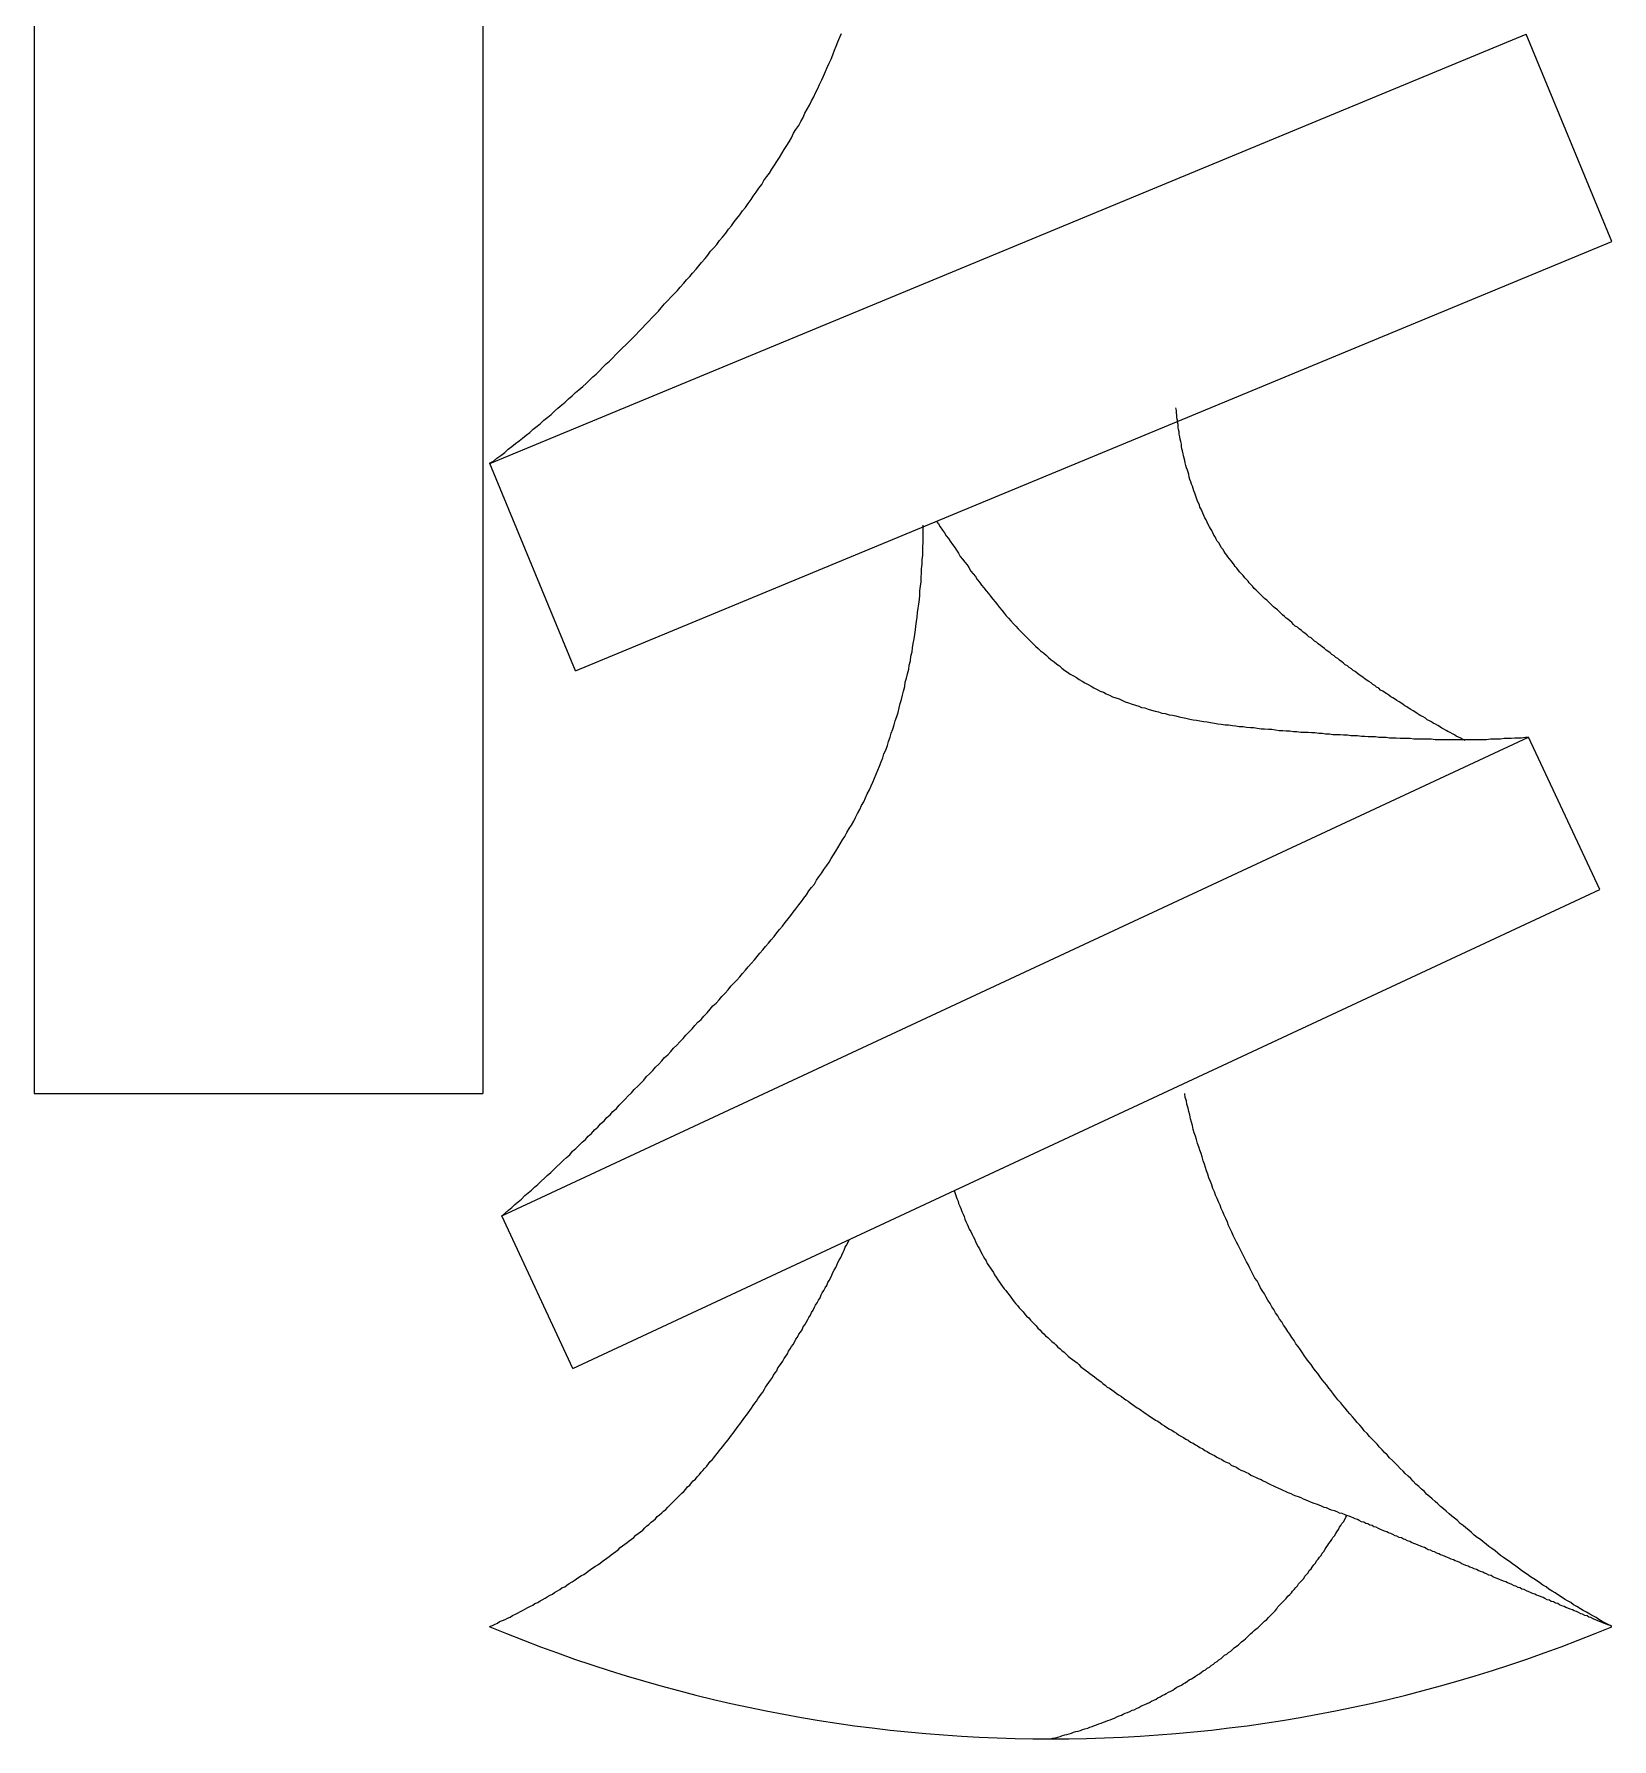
# Model space of a CAD drawing. Extents: x -644 to 649, y 141 to 558.
# Drawn here: x -475.597 to -472.785, y 226.501 to 229.539 of the extents above; entities that cross this region are included whole.
import ezdxf

# ---------------------------------------------------------------- set-up
doc = ezdxf.new("R2010")
doc.units = 0
doc.linetypes.add('CONTINOUS', pattern=[0])
doc.layers.get('0').update_dxf_attribs({"linetype": 'CONTINUOUS'})

msp = doc.modelspace()

# ---------------------------------------------------------------- linework, layer by layer
at = {"color": 7, "linetype": 'CONTINOUS'}
for p, q in [((-475.5967, 233.8509), (-475.5967, 227.6509)), ((-474.7967, 233.8509), (-474.7967, 227.6509)), ((-475.5967, 233.7509), (-475.5967, 227.7509)), ((-474.7847, 228.7735), (-472.9378, 229.5385)), ((-472.7847, 229.169), (-472.9378, 229.5385)), ((-474.6317, 228.404), (-472.7847, 229.169)), ((-474.6317, 228.404), (-474.7847, 228.7735)), ((-474.7631, 227.4328), (-472.9331, 228.2861)), ((-472.8063, 228.0143), (-472.9331, 228.2861)), ((-474.6363, 227.1609), (-472.8063, 228.0143)), ((-475.5967, 227.6509), (-474.7967, 227.6509)), ((-474.6363, 227.1609), (-474.7631, 227.4328))]:
    msp.add_line(p, q, dxfattribs=at)
at = {"color": 7}
for points in [[(-474.785, 228.774, 0), (-474.778, 228.778, 0), (-474.772, 228.783, 0), (-474.765, 228.788, 0), (-474.758, 228.793, 0), (-474.752, 228.799, 0), (-474.745, 228.804, 0), (-474.739, 228.809, 0), (-474.732, 228.814, 0), (-474.726, 228.819, 0), (-474.72, 228.824, 0), (-474.713, 228.829, 0), (-474.707, 228.835, 0), (-474.7, 228.84, 0), (-474.694, 228.845, 0), (-474.688, 228.851, 0), (-474.681, 228.856, 0), (-474.675, 228.861, 0), (-474.669, 228.867, 0), (-474.663, 228.872, 0), (-474.656, 228.878, 0), (-474.65, 228.883, 0), (-474.644, 228.889, 0), (-474.638, 228.894, 0), (-474.632, 228.9, 0), (-474.626, 228.905, 0), (-474.619, 228.911, 0), (-474.613, 228.916, 0), (-474.607, 228.922, 0), (-474.601, 228.928, 0), (-474.595, 228.933, 0), (-474.589, 228.939, 0), (-474.583, 228.945, 0), (-474.577, 228.951, 0), (-474.571, 228.956, 0), (-474.565, 228.962, 0), (-474.56, 228.968, 0), (-474.554, 228.974, 0), (-474.548, 228.98, 0), (-474.542, 228.985, 0), (-474.536, 228.991, 0), (-474.53, 228.997, 0), (-474.524, 229.003, 0), (-474.519, 229.009, 0), (-474.513, 229.015, 0), (-474.507, 229.021, 0), (-474.501, 229.027, 0), (-474.496, 229.033, 0), (-474.49, 229.039, 0), (-474.484, 229.045, 0), (-474.479, 229.051, 0), (-474.473, 229.058, 0), (-474.467, 229.064, 0), (-474.462, 229.07, 0), (-474.456, 229.076, 0), (-474.45, 229.082, 0), (-474.445, 229.088, 0), (-474.439, 229.095, 0), (-474.434, 229.101, 0), (-474.428, 229.107, 0), (-474.423, 229.113, 0), (-474.417, 229.12, 0), (-474.412, 229.126, 0), (-474.407, 229.132, 0), (-474.401, 229.139, 0), (-474.396, 229.145, 0), (-474.391, 229.152, 0), (-474.385, 229.158, 0), (-474.38, 229.164, 0), (-474.375, 229.171, 0), (-474.37, 229.177, 0), (-474.364, 229.184, 0), (-474.359, 229.191, 0), (-474.354, 229.197, 0), (-474.349, 229.204, 0), (-474.344, 229.21, 0), (-474.339, 229.217, 0), (-474.334, 229.224, 0), (-474.329, 229.23, 0), (-474.324, 229.237, 0), (-474.319, 229.244, 0), (-474.315, 229.25, 0), (-474.31, 229.257, 0), (-474.305, 229.264, 0), (-474.3, 229.271, 0), (-474.296, 229.278, 0), (-474.291, 229.285, 0), (-474.286, 229.291, 0), (-474.282, 229.298, 0), (-474.277, 229.305, 0), (-474.273, 229.312, 0), (-474.268, 229.319, 0), (-474.264, 229.326, 0), (-474.26, 229.333, 0), (-474.255, 229.34, 0), (-474.251, 229.347, 0), (-474.247, 229.354, 0), (-474.243, 229.362, 0), (-474.239, 229.369, 0), (-474.234, 229.376, 0), (-474.23, 229.383, 0), (-474.226, 229.39, 0), (-474.223, 229.398, 0), (-474.219, 229.405, 0), (-474.215, 229.412, 0), (-474.211, 229.42, 0), (-474.207, 229.427, 0), (-474.204, 229.434, 0), (-474.2, 229.442, 0), (-474.197, 229.449, 0), (-474.193, 229.457, 0), (-474.19, 229.464, 0), (-474.186, 229.472, 0), (-474.183, 229.479, 0), (-474.18, 229.487, 0), (-474.176, 229.494, 0), (-474.173, 229.502, 0), (-474.17, 229.51, 0), (-474.167, 229.517, 0), (-474.164, 229.525, 0), (-474.161, 229.533, 0), (-474.158, 229.54, 0)], [(-473.046, 228.28, 0), (-473.05, 228.282, 0), (-473.054, 228.284, 0), (-473.058, 228.286, 0), (-473.062, 228.288, 0), (-473.065, 228.29, 0), (-473.069, 228.292, 0), (-473.073, 228.294, 0), (-473.077, 228.296, 0), (-473.08, 228.298, 0), (-473.084, 228.3, 0), (-473.088, 228.302, 0), (-473.092, 228.305, 0), (-473.095, 228.307, 0), (-473.099, 228.309, 0), (-473.103, 228.311, 0), (-473.106, 228.313, 0), (-473.11, 228.315, 0), (-473.114, 228.317, 0), (-473.117, 228.32, 0), (-473.121, 228.322, 0), (-473.125, 228.324, 0), (-473.128, 228.326, 0), (-473.132, 228.328, 0), (-473.136, 228.331, 0), (-473.139, 228.333, 0), (-473.143, 228.335, 0), (-473.146, 228.337, 0), (-473.15, 228.34, 0), (-473.154, 228.342, 0), (-473.157, 228.344, 0), (-473.161, 228.347, 0), (-473.164, 228.349, 0), (-473.168, 228.351, 0), (-473.172, 228.354, 0), (-473.175, 228.356, 0), (-473.179, 228.358, 0), (-473.182, 228.361, 0), (-473.186, 228.363, 0), (-473.189, 228.365, 0), (-473.193, 228.368, 0), (-473.197, 228.37, 0), (-473.2, 228.373, 0), (-473.204, 228.375, 0), (-473.207, 228.378, 0), (-473.211, 228.38, 0), (-473.214, 228.383, 0), (-473.218, 228.385, 0), (-473.221, 228.387, 0), (-473.225, 228.39, 0), (-473.228, 228.392, 0), (-473.232, 228.395, 0), (-473.235, 228.397, 0), (-473.239, 228.4, 0), (-473.242, 228.403, 0), (-473.246, 228.405, 0), (-473.249, 228.408, 0), (-473.253, 228.41, 0), (-473.256, 228.413, 0), (-473.26, 228.415, 0), (-473.263, 228.418, 0), (-473.266, 228.42, 0), (-473.27, 228.423, 0), (-473.273, 228.426, 0), (-473.277, 228.428, 0), (-473.28, 228.431, 0), (-473.284, 228.433, 0), (-473.287, 228.436, 0), (-473.291, 228.439, 0), (-473.294, 228.441, 0), (-473.297, 228.444, 0), (-473.301, 228.447, 0), (-473.304, 228.449, 0), (-473.308, 228.452, 0), (-473.311, 228.455, 0), (-473.315, 228.457, 0), (-473.318, 228.46, 0), (-473.321, 228.463, 0), (-473.325, 228.465, 0), (-473.328, 228.468, 0), (-473.332, 228.471, 0), (-473.335, 228.473, 0), (-473.338, 228.476, 0), (-473.342, 228.479, 0), (-473.345, 228.482, 0), (-473.349, 228.484, 0), (-473.352, 228.487, 0), (-473.355, 228.49, 0), (-473.359, 228.493, 0), (-473.362, 228.496, 0), (-473.365, 228.498, 0), (-473.368, 228.501, 0), (-473.372, 228.504, 0), (-473.375, 228.507, 0), (-473.378, 228.51, 0), (-473.381, 228.513, 0), (-473.385, 228.516, 0), (-473.388, 228.518, 0), (-473.391, 228.521, 0), (-473.394, 228.524, 0), (-473.397, 228.527, 0), (-473.4, 228.53, 0), (-473.404, 228.533, 0), (-473.407, 228.536, 0), (-473.41, 228.539, 0), (-473.413, 228.542, 0), (-473.416, 228.545, 0), (-473.419, 228.548, 0), (-473.422, 228.551, 0), (-473.425, 228.555, 0), (-473.428, 228.558, 0), (-473.431, 228.561, 0), (-473.433, 228.564, 0), (-473.436, 228.567, 0), (-473.439, 228.57, 0), (-473.442, 228.574, 0), (-473.445, 228.577, 0), (-473.448, 228.58, 0), (-473.45, 228.583, 0), (-473.453, 228.587, 0), (-473.456, 228.59, 0), (-473.458, 228.593, 0), (-473.461, 228.597, 0), (-473.463, 228.6, 0), (-473.466, 228.604, 0), (-473.469, 228.607, 0), (-473.471, 228.61, 0), (-473.474, 228.614, 0), (-473.476, 228.617, 0), (-473.478, 228.621, 0), (-473.481, 228.624, 0), (-473.483, 228.628, 0), (-473.485, 228.632, 0), (-473.488, 228.635, 0), (-473.49, 228.639, 0), (-473.492, 228.643, 0), (-473.494, 228.646, 0), (-473.496, 228.65, 0), (-473.498, 228.654, 0), (-473.5, 228.658, 0), (-473.502, 228.661, 0), (-473.504, 228.665, 0), (-473.506, 228.669, 0), (-473.508, 228.673, 0), (-473.51, 228.677, 0), (-473.512, 228.681, 0), (-473.514, 228.685, 0), (-473.515, 228.688, 0), (-473.517, 228.692, 0), (-473.519, 228.696, 0), (-473.52, 228.7, 0), (-473.522, 228.704, 0), (-473.524, 228.708, 0), (-473.525, 228.712, 0), (-473.527, 228.717, 0), (-473.528, 228.721, 0), (-473.53, 228.725, 0), (-473.531, 228.729, 0), (-473.532, 228.733, 0), (-473.534, 228.737, 0), (-473.535, 228.741, 0), (-473.537, 228.745, 0), (-473.538, 228.749, 0), (-473.539, 228.754, 0), (-473.54, 228.758, 0), (-473.541, 228.762, 0), (-473.543, 228.766, 0), (-473.544, 228.77, 0), (-473.545, 228.775, 0), (-473.546, 228.779, 0), (-473.547, 228.783, 0), (-473.548, 228.787, 0), (-473.549, 228.791, 0), (-473.55, 228.796, 0), (-473.551, 228.8, 0), (-473.552, 228.804, 0), (-473.552, 228.808, 0), (-473.553, 228.813, 0), (-473.554, 228.817, 0), (-473.555, 228.821, 0), (-473.556, 228.826, 0), (-473.556, 228.83, 0), (-473.557, 228.834, 0), (-473.558, 228.838, 0), (-473.558, 228.843, 0), (-473.559, 228.847, 0), (-473.559, 228.851, 0), (-473.56, 228.855, 0), (-473.56, 228.86, 0), (-473.561, 228.864, 0), (-473.561, 228.868, 0), (-473.562, 228.873, 0)], [(-474.763, 227.433, 0), (-474.757, 227.438, 0), (-474.751, 227.443, 0), (-474.745, 227.448, 0), (-474.74, 227.453, 0), (-474.734, 227.458, 0), (-474.728, 227.463, 0), (-474.722, 227.469, 0), (-474.716, 227.474, 0), (-474.71, 227.479, 0), (-474.705, 227.484, 0), (-474.699, 227.489, 0), (-474.693, 227.495, 0), (-474.687, 227.5, 0), (-474.682, 227.505, 0), (-474.676, 227.51, 0), (-474.67, 227.516, 0), (-474.665, 227.521, 0), (-474.659, 227.526, 0), (-474.653, 227.532, 0), (-474.648, 227.537, 0), (-474.642, 227.542, 0), (-474.637, 227.548, 0), (-474.631, 227.553, 0), (-474.625, 227.559, 0), (-474.62, 227.564, 0), (-474.614, 227.569, 0), (-474.609, 227.575, 0), (-474.603, 227.58, 0), (-474.598, 227.586, 0), (-474.592, 227.591, 0), (-474.587, 227.597, 0), (-474.581, 227.602, 0), (-474.576, 227.608, 0), (-474.57, 227.613, 0), (-474.565, 227.619, 0), (-474.559, 227.624, 0), (-474.554, 227.63, 0), (-474.548, 227.636, 0), (-474.543, 227.641, 0), (-474.538, 227.647, 0), (-474.532, 227.652, 0), (-474.527, 227.658, 0), (-474.521, 227.664, 0), (-474.516, 227.669, 0), (-474.51, 227.675, 0), (-474.505, 227.681, 0), (-474.5, 227.686, 0), (-474.494, 227.692, 0), (-474.489, 227.698, 0), (-474.483, 227.703, 0), (-474.478, 227.709, 0), (-474.473, 227.715, 0), (-474.467, 227.72, 0), (-474.462, 227.726, 0), (-474.457, 227.732, 0), (-474.451, 227.737, 0), (-474.446, 227.743, 0), (-474.44, 227.749, 0), (-474.435, 227.755, 0), (-474.43, 227.76, 0), (-474.424, 227.766, 0), (-474.419, 227.772, 0), (-474.414, 227.778, 0), (-474.408, 227.783, 0), (-474.403, 227.789, 0), (-474.397, 227.795, 0), (-474.392, 227.801, 0), (-474.387, 227.807, 0), (-474.381, 227.812, 0), (-474.376, 227.818, 0), (-474.371, 227.824, 0), (-474.365, 227.83, 0), (-474.36, 227.836, 0), (-474.355, 227.842, 0), (-474.35, 227.847, 0), (-474.344, 227.853, 0), (-474.339, 227.859, 0), (-474.334, 227.865, 0), (-474.329, 227.871, 0), (-474.324, 227.877, 0), (-474.318, 227.883, 0), (-474.313, 227.889, 0), (-474.308, 227.895, 0), (-474.303, 227.901, 0), (-474.298, 227.907, 0), (-474.293, 227.913, 0), (-474.288, 227.919, 0), (-474.283, 227.925, 0), (-474.278, 227.931, 0), (-474.273, 227.937, 0), (-474.268, 227.943, 0), (-474.263, 227.949, 0), (-474.258, 227.956, 0), (-474.253, 227.962, 0), (-474.248, 227.968, 0), (-474.244, 227.974, 0), (-474.239, 227.98, 0), (-474.234, 227.987, 0), (-474.229, 227.993, 0), (-474.225, 227.999, 0), (-474.22, 228.005, 0), (-474.216, 228.012, 0), (-474.211, 228.018, 0), (-474.206, 228.024, 0), (-474.202, 228.031, 0), (-474.198, 228.037, 0), (-474.193, 228.044, 0), (-474.189, 228.05, 0), (-474.184, 228.057, 0), (-474.18, 228.063, 0), (-474.176, 228.07, 0), (-474.172, 228.076, 0), (-474.168, 228.083, 0), (-474.164, 228.089, 0), (-474.16, 228.096, 0), (-474.156, 228.103, 0), (-474.152, 228.109, 0), (-474.148, 228.116, 0), (-474.144, 228.123, 0), (-474.14, 228.129, 0), (-474.136, 228.136, 0), (-474.133, 228.143, 0), (-474.129, 228.15, 0), (-474.125, 228.157, 0), (-474.122, 228.164, 0), (-474.118, 228.171, 0), (-474.115, 228.178, 0), (-474.112, 228.185, 0), (-474.108, 228.192, 0), (-474.105, 228.199, 0), (-474.102, 228.206, 0), (-474.099, 228.213, 0), (-474.096, 228.22, 0), (-474.093, 228.227, 0), (-474.09, 228.234, 0), (-474.087, 228.242, 0), (-474.084, 228.249, 0), (-474.082, 228.256, 0), (-474.079, 228.263, 0), (-474.076, 228.271, 0), (-474.074, 228.278, 0), (-474.071, 228.286, 0), (-474.069, 228.293, 0), (-474.066, 228.3, 0), (-474.064, 228.308, 0), (-474.062, 228.315, 0), (-474.059, 228.323, 0), (-474.057, 228.33, 0), (-474.055, 228.338, 0), (-474.053, 228.346, 0), (-474.051, 228.353, 0), (-474.049, 228.361, 0), (-474.047, 228.368, 0), (-474.045, 228.376, 0), (-474.044, 228.384, 0), (-474.042, 228.391, 0), (-474.04, 228.399, 0), (-474.038, 228.407, 0), (-474.037, 228.414, 0), (-474.035, 228.422, 0), (-474.034, 228.43, 0), (-474.032, 228.438, 0), (-474.031, 228.445, 0), (-474.03, 228.453, 0), (-474.028, 228.461, 0), (-474.027, 228.469, 0), (-474.026, 228.477, 0), (-474.025, 228.484, 0), (-474.024, 228.492, 0), (-474.023, 228.5, 0), (-474.022, 228.508, 0), (-474.021, 228.516, 0), (-474.02, 228.523, 0), (-474.019, 228.531, 0), (-474.018, 228.539, 0), (-474.018, 228.547, 0), (-474.017, 228.555, 0), (-474.016, 228.563, 0), (-474.016, 228.571, 0), (-474.015, 228.578, 0), (-474.015, 228.586, 0), (-474.014, 228.594, 0), (-474.014, 228.602, 0), (-474.013, 228.61, 0), (-474.013, 228.618, 0), (-474.013, 228.625, 0), (-474.012, 228.633, 0), (-474.012, 228.641, 0), (-474.012, 228.649, 0), (-474.012, 228.657, 0), (-474.012, 228.664, 0)], [(-473.989, 228.671, 0), (-473.985, 228.666, 0), (-473.982, 228.661, 0), (-473.978, 228.655, 0), (-473.974, 228.65, 0), (-473.971, 228.645, 0), (-473.967, 228.64, 0), (-473.964, 228.635, 0), (-473.96, 228.629, 0), (-473.956, 228.624, 0), (-473.953, 228.619, 0), (-473.949, 228.614, 0), (-473.946, 228.608, 0), (-473.942, 228.603, 0), (-473.938, 228.598, 0), (-473.934, 228.593, 0), (-473.931, 228.588, 0), (-473.927, 228.582, 0), (-473.923, 228.577, 0), (-473.919, 228.572, 0), (-473.916, 228.567, 0), (-473.912, 228.562, 0), (-473.908, 228.557, 0), (-473.904, 228.552, 0), (-473.9, 228.547, 0), (-473.896, 228.542, 0), (-473.892, 228.537, 0), (-473.888, 228.532, 0), (-473.884, 228.527, 0), (-473.88, 228.522, 0), (-473.876, 228.517, 0), (-473.872, 228.512, 0), (-473.868, 228.507, 0), (-473.864, 228.502, 0), (-473.86, 228.498, 0), (-473.856, 228.493, 0), (-473.851, 228.488, 0), (-473.847, 228.484, 0), (-473.843, 228.479, 0), (-473.838, 228.474, 0), (-473.834, 228.47, 0), (-473.83, 228.466, 0), (-473.825, 228.461, 0), (-473.821, 228.457, 0), (-473.816, 228.452, 0), (-473.812, 228.448, 0), (-473.807, 228.444, 0), (-473.803, 228.44, 0), (-473.798, 228.436, 0), (-473.793, 228.432, 0), (-473.789, 228.428, 0), (-473.784, 228.424, 0), (-473.779, 228.42, 0), (-473.774, 228.416, 0), (-473.769, 228.413, 0), (-473.765, 228.409, 0), (-473.76, 228.405, 0), (-473.755, 228.402, 0), (-473.75, 228.398, 0), (-473.744, 228.395, 0), (-473.739, 228.392, 0), (-473.734, 228.389, 0), (-473.729, 228.386, 0), (-473.724, 228.383, 0), (-473.718, 228.38, 0), (-473.713, 228.377, 0), (-473.708, 228.374, 0), (-473.702, 228.371, 0), (-473.697, 228.368, 0), (-473.691, 228.366, 0), (-473.686, 228.363, 0), (-473.68, 228.361, 0), (-473.675, 228.358, 0), (-473.669, 228.356, 0), (-473.663, 228.354, 0), (-473.658, 228.352, 0), (-473.652, 228.349, 0), (-473.646, 228.347, 0), (-473.64, 228.345, 0), (-473.634, 228.343, 0), (-473.628, 228.341, 0), (-473.623, 228.339, 0), (-473.617, 228.338, 0), (-473.611, 228.336, 0), (-473.605, 228.334, 0), (-473.599, 228.332, 0), (-473.593, 228.331, 0), (-473.587, 228.329, 0), (-473.581, 228.328, 0), (-473.574, 228.326, 0), (-473.568, 228.325, 0), (-473.562, 228.324, 0), (-473.556, 228.322, 0), (-473.55, 228.321, 0), (-473.544, 228.32, 0), (-473.537, 228.318, 0), (-473.531, 228.317, 0), (-473.525, 228.316, 0), (-473.519, 228.315, 0), (-473.512, 228.314, 0), (-473.506, 228.313, 0), (-473.5, 228.312, 0), (-473.493, 228.311, 0), (-473.487, 228.31, 0), (-473.481, 228.309, 0), (-473.474, 228.308, 0), (-473.468, 228.308, 0), (-473.461, 228.307, 0), (-473.455, 228.306, 0), (-473.449, 228.305, 0), (-473.442, 228.305, 0), (-473.436, 228.304, 0), (-473.429, 228.303, 0), (-473.423, 228.303, 0), (-473.417, 228.302, 0), (-473.41, 228.301, 0), (-473.404, 228.301, 0), (-473.397, 228.3, 0), (-473.391, 228.3, 0), (-473.384, 228.299, 0), (-473.378, 228.298, 0), (-473.371, 228.298, 0), (-473.365, 228.297, 0), (-473.359, 228.297, 0), (-473.352, 228.296, 0), (-473.346, 228.296, 0), (-473.339, 228.295, 0), (-473.333, 228.295, 0), (-473.326, 228.295, 0), (-473.32, 228.294, 0), (-473.314, 228.294, 0), (-473.307, 228.293, 0), (-473.301, 228.293, 0), (-473.295, 228.292, 0), (-473.288, 228.292, 0), (-473.282, 228.291, 0), (-473.275, 228.291, 0), (-473.269, 228.291, 0), (-473.263, 228.29, 0), (-473.256, 228.29, 0), (-473.25, 228.289, 0), (-473.244, 228.289, 0), (-473.238, 228.289, 0), (-473.231, 228.288, 0), (-473.225, 228.288, 0), (-473.219, 228.287, 0), (-473.212, 228.287, 0), (-473.206, 228.287, 0), (-473.2, 228.286, 0), (-473.194, 228.286, 0), (-473.187, 228.286, 0), (-473.181, 228.285, 0), (-473.175, 228.285, 0), (-473.169, 228.285, 0), (-473.162, 228.284, 0), (-473.156, 228.284, 0), (-473.15, 228.284, 0), (-473.144, 228.284, 0), (-473.138, 228.283, 0), (-473.131, 228.283, 0), (-473.125, 228.283, 0), (-473.119, 228.283, 0), (-473.113, 228.283, 0), (-473.107, 228.283, 0), (-473.1, 228.282, 0), (-473.094, 228.282, 0), (-473.088, 228.282, 0), (-473.082, 228.282, 0), (-473.076, 228.282, 0), (-473.069, 228.282, 0), (-473.063, 228.282, 0), (-473.057, 228.282, 0), (-473.051, 228.282, 0), (-473.045, 228.282, 0), (-473.039, 228.282, 0), (-473.032, 228.282, 0), (-473.026, 228.282, 0), (-473.02, 228.282, 0), (-473.014, 228.282, 0), (-473.008, 228.282, 0), (-473.001, 228.283, 0), (-472.995, 228.283, 0), (-472.989, 228.283, 0), (-472.983, 228.283, 0), (-472.977, 228.284, 0), (-472.97, 228.284, 0), (-472.964, 228.284, 0), (-472.958, 228.285, 0), (-472.952, 228.285, 0), (-472.946, 228.285, 0), (-472.939, 228.286, 0), (-472.933, 228.286, 0)], [(-472.785, 226.701, 0), (-472.79, 226.704, 0), (-472.796, 226.707, 0), (-472.802, 226.71, 0), (-472.808, 226.714, 0), (-472.813, 226.717, 0), (-472.819, 226.72, 0), (-472.824, 226.723, 0), (-472.83, 226.727, 0), (-472.836, 226.73, 0), (-472.841, 226.733, 0), (-472.847, 226.737, 0), (-472.853, 226.74, 0), (-472.858, 226.744, 0), (-472.864, 226.747, 0), (-472.869, 226.75, 0), (-472.875, 226.754, 0), (-472.88, 226.757, 0), (-472.886, 226.761, 0), (-472.891, 226.764, 0), (-472.897, 226.768, 0), (-472.902, 226.772, 0), (-472.908, 226.775, 0), (-472.913, 226.779, 0), (-472.919, 226.783, 0), (-472.924, 226.786, 0), (-472.93, 226.79, 0), (-472.935, 226.794, 0), (-472.94, 226.797, 0), (-472.946, 226.801, 0), (-472.951, 226.805, 0), (-472.956, 226.809, 0), (-472.962, 226.813, 0), (-472.967, 226.817, 0), (-472.972, 226.82, 0), (-472.978, 226.824, 0), (-472.983, 226.828, 0), (-472.988, 226.832, 0), (-472.993, 226.836, 0), (-472.999, 226.84, 0), (-473.004, 226.844, 0), (-473.009, 226.848, 0), (-473.014, 226.852, 0), (-473.019, 226.856, 0), (-473.025, 226.86, 0), (-473.03, 226.864, 0), (-473.035, 226.869, 0), (-473.04, 226.873, 0), (-473.045, 226.877, 0), (-473.05, 226.881, 0), (-473.055, 226.885, 0), (-473.06, 226.89, 0), (-473.065, 226.894, 0), (-473.07, 226.898, 0), (-473.075, 226.902, 0), (-473.08, 226.907, 0), (-473.085, 226.911, 0), (-473.09, 226.915, 0), (-473.095, 226.92, 0), (-473.1, 226.924, 0), (-473.105, 226.929, 0), (-473.11, 226.933, 0), (-473.115, 226.937, 0), (-473.119, 226.942, 0), (-473.124, 226.946, 0), (-473.129, 226.951, 0), (-473.134, 226.955, 0), (-473.139, 226.96, 0), (-473.143, 226.965, 0), (-473.148, 226.969, 0), (-473.153, 226.974, 0), (-473.157, 226.978, 0), (-473.162, 226.983, 0), (-473.167, 226.988, 0), (-473.171, 226.992, 0), (-473.176, 226.997, 0), (-473.181, 227.002, 0), (-473.185, 227.007, 0), (-473.19, 227.011, 0), (-473.194, 227.016, 0), (-473.199, 227.021, 0), (-473.203, 227.026, 0), (-473.208, 227.031, 0), (-473.212, 227.035, 0), (-473.217, 227.04, 0), (-473.221, 227.045, 0), (-473.226, 227.05, 0), (-473.23, 227.055, 0), (-473.234, 227.06, 0), (-473.239, 227.065, 0), (-473.243, 227.07, 0), (-473.247, 227.075, 0), (-473.252, 227.08, 0), (-473.256, 227.085, 0), (-473.26, 227.09, 0), (-473.264, 227.095, 0), (-473.268, 227.1, 0), (-473.273, 227.105, 0), (-473.277, 227.11, 0), (-473.281, 227.115, 0), (-473.285, 227.121, 0), (-473.289, 227.126, 0), (-473.293, 227.131, 0), (-473.297, 227.136, 0), (-473.301, 227.141, 0), (-473.305, 227.147, 0), (-473.309, 227.152, 0), (-473.313, 227.157, 0), (-473.317, 227.162, 0), (-473.321, 227.168, 0), (-473.325, 227.173, 0), (-473.329, 227.178, 0), (-473.333, 227.184, 0), (-473.336, 227.189, 0), (-473.34, 227.194, 0), (-473.344, 227.2, 0), (-473.348, 227.205, 0), (-473.351, 227.211, 0), (-473.355, 227.216, 0), (-473.359, 227.222, 0), (-473.362, 227.227, 0), (-473.366, 227.233, 0), (-473.37, 227.238, 0), (-473.373, 227.244, 0), (-473.377, 227.249, 0), (-473.38, 227.255, 0), (-473.384, 227.26, 0), (-473.387, 227.266, 0), (-473.391, 227.271, 0), (-473.394, 227.277, 0), (-473.398, 227.283, 0), (-473.401, 227.288, 0), (-473.404, 227.294, 0), (-473.408, 227.3, 0), (-473.411, 227.305, 0), (-473.414, 227.311, 0), (-473.417, 227.317, 0), (-473.421, 227.322, 0), (-473.424, 227.328, 0), (-473.427, 227.334, 0), (-473.43, 227.34, 0), (-473.433, 227.346, 0), (-473.436, 227.351, 0), (-473.439, 227.357, 0), (-473.442, 227.363, 0), (-473.445, 227.369, 0), (-473.448, 227.375, 0), (-473.451, 227.381, 0), (-473.454, 227.386, 0), (-473.457, 227.392, 0), (-473.46, 227.398, 0), (-473.462, 227.404, 0), (-473.465, 227.41, 0), (-473.468, 227.416, 0), (-473.47, 227.422, 0), (-473.473, 227.428, 0), (-473.476, 227.434, 0), (-473.478, 227.44, 0), (-473.481, 227.446, 0), (-473.483, 227.452, 0), (-473.486, 227.458, 0), (-473.488, 227.464, 0), (-473.491, 227.47, 0), (-473.493, 227.476, 0), (-473.496, 227.482, 0), (-473.498, 227.488, 0), (-473.5, 227.494, 0), (-473.503, 227.501, 0), (-473.505, 227.507, 0), (-473.507, 227.513, 0), (-473.509, 227.519, 0), (-473.511, 227.525, 0), (-473.513, 227.531, 0), (-473.515, 227.538, 0), (-473.517, 227.544, 0), (-473.519, 227.55, 0), (-473.521, 227.556, 0), (-473.523, 227.562, 0), (-473.525, 227.569, 0), (-473.527, 227.575, 0), (-473.529, 227.581, 0), (-473.531, 227.587, 0), (-473.532, 227.594, 0), (-473.534, 227.6, 0), (-473.536, 227.606, 0), (-473.537, 227.613, 0), (-473.539, 227.619, 0), (-473.54, 227.625, 0), (-473.542, 227.632, 0), (-473.543, 227.638, 0), (-473.545, 227.644, 0), (-473.546, 227.651, 0)], [(-473.957, 227.478, 0), (-473.955, 227.473, 0), (-473.954, 227.469, 0), (-473.952, 227.464, 0), (-473.95, 227.459, 0), (-473.949, 227.455, 0), (-473.947, 227.45, 0), (-473.945, 227.446, 0), (-473.943, 227.441, 0), (-473.941, 227.436, 0), (-473.939, 227.432, 0), (-473.938, 227.427, 0), (-473.936, 227.423, 0), (-473.934, 227.418, 0), (-473.932, 227.414, 0), (-473.93, 227.409, 0), (-473.927, 227.405, 0), (-473.925, 227.4, 0), (-473.923, 227.396, 0), (-473.921, 227.392, 0), (-473.919, 227.387, 0), (-473.917, 227.383, 0), (-473.914, 227.378, 0), (-473.912, 227.374, 0), (-473.91, 227.37, 0), (-473.907, 227.365, 0), (-473.905, 227.361, 0), (-473.903, 227.357, 0), (-473.9, 227.353, 0), (-473.898, 227.348, 0), (-473.895, 227.344, 0), (-473.892, 227.34, 0), (-473.89, 227.336, 0), (-473.887, 227.332, 0), (-473.885, 227.328, 0), (-473.882, 227.324, 0), (-473.879, 227.319, 0), (-473.876, 227.315, 0), (-473.874, 227.311, 0), (-473.871, 227.307, 0), (-473.868, 227.303, 0), (-473.865, 227.3, 0), (-473.862, 227.296, 0), (-473.859, 227.292, 0), (-473.856, 227.288, 0), (-473.853, 227.284, 0), (-473.85, 227.28, 0), (-473.847, 227.276, 0), (-473.844, 227.273, 0), (-473.841, 227.269, 0), (-473.837, 227.265, 0), (-473.834, 227.262, 0), (-473.831, 227.258, 0), (-473.828, 227.254, 0), (-473.824, 227.251, 0), (-473.821, 227.247, 0), (-473.818, 227.244, 0), (-473.814, 227.24, 0), (-473.811, 227.237, 0), (-473.808, 227.233, 0), (-473.804, 227.23, 0), (-473.801, 227.226, 0), (-473.797, 227.223, 0), (-473.794, 227.219, 0), (-473.79, 227.216, 0), (-473.787, 227.213, 0), (-473.783, 227.209, 0), (-473.779, 227.206, 0), (-473.776, 227.203, 0), (-473.772, 227.199, 0), (-473.768, 227.196, 0), (-473.765, 227.193, 0), (-473.761, 227.19, 0), (-473.757, 227.186, 0), (-473.754, 227.183, 0), (-473.75, 227.18, 0), (-473.746, 227.177, 0), (-473.742, 227.174, 0), (-473.738, 227.171, 0), (-473.735, 227.168, 0), (-473.731, 227.164, 0), (-473.727, 227.161, 0), (-473.723, 227.158, 0), (-473.719, 227.155, 0), (-473.715, 227.152, 0), (-473.711, 227.149, 0), (-473.707, 227.146, 0), (-473.703, 227.143, 0), (-473.699, 227.14, 0), (-473.695, 227.137, 0), (-473.692, 227.134, 0), (-473.688, 227.131, 0), (-473.684, 227.128, 0), (-473.68, 227.126, 0), (-473.676, 227.123, 0), (-473.672, 227.12, 0), (-473.668, 227.117, 0), (-473.664, 227.114, 0), (-473.659, 227.111, 0), (-473.655, 227.108, 0), (-473.651, 227.105, 0), (-473.647, 227.103, 0), (-473.643, 227.1, 0), (-473.639, 227.097, 0), (-473.635, 227.094, 0), (-473.631, 227.091, 0), (-473.627, 227.089, 0), (-473.623, 227.086, 0), (-473.619, 227.083, 0), (-473.615, 227.08, 0), (-473.611, 227.078, 0), (-473.607, 227.075, 0), (-473.602, 227.072, 0), (-473.598, 227.069, 0), (-473.594, 227.067, 0), (-473.59, 227.064, 0), (-473.586, 227.061, 0), (-473.582, 227.059, 0), (-473.578, 227.056, 0), (-473.573, 227.053, 0), (-473.569, 227.051, 0), (-473.565, 227.048, 0), (-473.561, 227.046, 0), (-473.557, 227.043, 0), (-473.552, 227.04, 0), (-473.548, 227.038, 0), (-473.544, 227.035, 0), (-473.54, 227.033, 0), (-473.536, 227.03, 0), (-473.531, 227.028, 0), (-473.527, 227.025, 0), (-473.523, 227.023, 0), (-473.519, 227.02, 0), (-473.514, 227.018, 0), (-473.51, 227.015, 0), (-473.506, 227.013, 0), (-473.502, 227.01, 0), (-473.497, 227.008, 0), (-473.493, 227.006, 0), (-473.489, 227.003, 0), (-473.485, 227.001, 0), (-473.48, 226.999, 0), (-473.476, 226.996, 0), (-473.472, 226.994, 0), (-473.467, 226.992, 0), (-473.463, 226.989, 0), (-473.459, 226.987, 0), (-473.454, 226.985, 0), (-473.45, 226.982, 0), (-473.446, 226.98, 0), (-473.441, 226.978, 0), (-473.437, 226.976, 0), (-473.432, 226.974, 0), (-473.428, 226.971, 0), (-473.424, 226.969, 0), (-473.419, 226.967, 0), (-473.415, 226.965, 0), (-473.41, 226.963, 0), (-473.406, 226.961, 0), (-473.402, 226.959, 0), (-473.397, 226.956, 0), (-473.393, 226.954, 0), (-473.388, 226.952, 0), (-473.384, 226.95, 0), (-473.379, 226.948, 0), (-473.375, 226.946, 0), (-473.371, 226.944, 0), (-473.366, 226.942, 0), (-473.362, 226.94, 0), (-473.357, 226.938, 0), (-473.353, 226.936, 0), (-473.348, 226.934, 0), (-473.344, 226.933, 0), (-473.339, 226.931, 0), (-473.335, 226.929, 0), (-473.33, 226.927, 0), (-473.326, 226.925, 0), (-473.321, 226.923, 0), (-473.316, 226.921, 0), (-473.312, 226.92, 0), (-473.307, 226.918, 0), (-473.303, 226.916, 0), (-473.298, 226.914, 0), (-473.294, 226.913, 0), (-473.289, 226.911, 0), (-473.285, 226.909, 0), (-473.28, 226.908, 0), (-473.275, 226.906, 0), (-473.271, 226.904, 0), (-473.266, 226.903, 0), (-473.261, 226.901, 0), (-473.257, 226.899, 0)], [(-474.785, 226.701, 0), (-474.78, 226.703, 0), (-474.776, 226.705, 0), (-474.771, 226.707, 0), (-474.767, 226.71, 0), (-474.762, 226.712, 0), (-474.757, 226.714, 0), (-474.753, 226.716, 0), (-474.748, 226.718, 0), (-474.744, 226.721, 0), (-474.739, 226.723, 0), (-474.735, 226.725, 0), (-474.73, 226.728, 0), (-474.726, 226.73, 0), (-474.722, 226.732, 0), (-474.717, 226.735, 0), (-474.713, 226.737, 0), (-474.708, 226.739, 0), (-474.704, 226.742, 0), (-474.699, 226.744, 0), (-474.695, 226.747, 0), (-474.691, 226.749, 0), (-474.686, 226.752, 0), (-474.682, 226.754, 0), (-474.677, 226.757, 0), (-474.673, 226.759, 0), (-474.669, 226.762, 0), (-474.664, 226.765, 0), (-474.66, 226.767, 0), (-474.656, 226.77, 0), (-474.651, 226.772, 0), (-474.647, 226.775, 0), (-474.643, 226.778, 0), (-474.638, 226.781, 0), (-474.634, 226.783, 0), (-474.63, 226.786, 0), (-474.626, 226.789, 0), (-474.621, 226.792, 0), (-474.617, 226.794, 0), (-474.613, 226.797, 0), (-474.609, 226.8, 0), (-474.605, 226.803, 0), (-474.601, 226.806, 0), (-474.596, 226.809, 0), (-474.592, 226.811, 0), (-474.588, 226.814, 0), (-474.584, 226.817, 0), (-474.58, 226.82, 0), (-474.576, 226.823, 0), (-474.572, 226.826, 0), (-474.568, 226.829, 0), (-474.564, 226.832, 0), (-474.56, 226.835, 0), (-474.556, 226.838, 0), (-474.552, 226.842, 0), (-474.548, 226.845, 0), (-474.544, 226.848, 0), (-474.54, 226.851, 0), (-474.536, 226.854, 0), (-474.532, 226.857, 0), (-474.528, 226.86, 0), (-474.524, 226.864, 0), (-474.52, 226.867, 0), (-474.516, 226.87, 0), (-474.512, 226.873, 0), (-474.508, 226.877, 0), (-474.505, 226.88, 0), (-474.501, 226.883, 0), (-474.497, 226.887, 0), (-474.493, 226.89, 0), (-474.489, 226.893, 0), (-474.486, 226.897, 0), (-474.482, 226.9, 0), (-474.478, 226.904, 0), (-474.475, 226.907, 0), (-474.471, 226.91, 0), (-474.467, 226.914, 0), (-474.464, 226.917, 0), (-474.46, 226.921, 0), (-474.457, 226.924, 0), (-474.453, 226.928, 0), (-474.449, 226.932, 0), (-474.446, 226.935, 0), (-474.442, 226.939, 0), (-474.439, 226.942, 0), (-474.435, 226.946, 0), (-474.432, 226.95, 0), (-474.428, 226.953, 0), (-474.425, 226.957, 0), (-474.422, 226.961, 0), (-474.418, 226.964, 0), (-474.415, 226.968, 0), (-474.411, 226.972, 0), (-474.408, 226.976, 0), (-474.405, 226.979, 0), (-474.402, 226.983, 0), (-474.398, 226.987, 0), (-474.395, 226.991, 0), (-474.392, 226.995, 0), (-474.388, 226.998, 0), (-474.385, 227.002, 0), (-474.382, 227.006, 0), (-474.379, 227.01, 0), (-474.376, 227.014, 0), (-474.373, 227.018, 0), (-474.369, 227.022, 0), (-474.366, 227.026, 0), (-474.363, 227.03, 0), (-474.36, 227.034, 0), (-474.357, 227.038, 0), (-474.354, 227.042, 0), (-474.351, 227.046, 0), (-474.348, 227.05, 0), (-474.345, 227.054, 0), (-474.342, 227.058, 0), (-474.339, 227.062, 0), (-474.336, 227.066, 0), (-474.333, 227.07, 0), (-474.33, 227.074, 0), (-474.327, 227.078, 0), (-474.324, 227.082, 0), (-474.321, 227.086, 0), (-474.318, 227.09, 0), (-474.315, 227.095, 0), (-474.312, 227.099, 0), (-474.309, 227.103, 0), (-474.307, 227.107, 0), (-474.304, 227.111, 0), (-474.301, 227.115, 0), (-474.298, 227.119, 0), (-474.295, 227.124, 0), (-474.293, 227.128, 0), (-474.29, 227.132, 0), (-474.287, 227.136, 0), (-474.284, 227.14, 0), (-474.281, 227.145, 0), (-474.279, 227.149, 0), (-474.276, 227.153, 0), (-474.273, 227.157, 0), (-474.271, 227.162, 0), (-474.268, 227.166, 0), (-474.265, 227.17, 0), (-474.262, 227.174, 0), (-474.26, 227.179, 0), (-474.257, 227.183, 0), (-474.254, 227.187, 0), (-474.252, 227.192, 0), (-474.249, 227.196, 0), (-474.247, 227.2, 0), (-474.244, 227.204, 0), (-474.241, 227.209, 0), (-474.239, 227.213, 0), (-474.236, 227.217, 0), (-474.234, 227.222, 0), (-474.231, 227.226, 0), (-474.228, 227.23, 0), (-474.226, 227.235, 0), (-474.223, 227.239, 0), (-474.221, 227.243, 0), (-474.218, 227.248, 0), (-474.216, 227.252, 0), (-474.213, 227.256, 0), (-474.211, 227.261, 0), (-474.208, 227.265, 0), (-474.206, 227.27, 0), (-474.204, 227.274, 0), (-474.201, 227.278, 0), (-474.199, 227.283, 0), (-474.196, 227.287, 0), (-474.194, 227.292, 0), (-474.192, 227.296, 0), (-474.189, 227.3, 0), (-474.187, 227.305, 0), (-474.184, 227.309, 0), (-474.182, 227.314, 0), (-474.18, 227.318, 0), (-474.177, 227.323, 0), (-474.175, 227.327, 0), (-474.173, 227.332, 0), (-474.171, 227.336, 0), (-474.168, 227.341, 0), (-474.166, 227.345, 0), (-474.164, 227.35, 0), (-474.162, 227.354, 0), (-474.159, 227.359, 0), (-474.157, 227.363, 0), (-474.155, 227.368, 0), (-474.153, 227.372, 0), (-474.151, 227.377, 0), (-474.149, 227.381, 0), (-474.146, 227.386, 0), (-474.144, 227.39, 0)], [(-473.785, 226.501, 0), (-473.781, 226.502, 0), (-473.777, 226.503, 0), (-473.772, 226.504, 0), (-473.768, 226.505, 0), (-473.764, 226.507, 0), (-473.76, 226.508, 0), (-473.756, 226.509, 0), (-473.752, 226.51, 0), (-473.748, 226.511, 0), (-473.744, 226.513, 0), (-473.74, 226.514, 0), (-473.736, 226.515, 0), (-473.732, 226.516, 0), (-473.728, 226.518, 0), (-473.724, 226.519, 0), (-473.719, 226.52, 0), (-473.715, 226.522, 0), (-473.711, 226.523, 0), (-473.707, 226.525, 0), (-473.703, 226.526, 0), (-473.699, 226.528, 0), (-473.695, 226.529, 0), (-473.691, 226.531, 0), (-473.687, 226.532, 0), (-473.683, 226.534, 0), (-473.679, 226.535, 0), (-473.675, 226.537, 0), (-473.671, 226.538, 0), (-473.667, 226.54, 0), (-473.663, 226.542, 0), (-473.659, 226.543, 0), (-473.656, 226.545, 0), (-473.652, 226.547, 0), (-473.648, 226.548, 0), (-473.644, 226.55, 0), (-473.64, 226.552, 0), (-473.636, 226.553, 0), (-473.632, 226.555, 0), (-473.628, 226.557, 0), (-473.624, 226.559, 0), (-473.62, 226.561, 0), (-473.617, 226.562, 0), (-473.613, 226.564, 0), (-473.609, 226.566, 0), (-473.605, 226.568, 0), (-473.601, 226.57, 0), (-473.597, 226.572, 0), (-473.594, 226.574, 0), (-473.59, 226.576, 0), (-473.586, 226.578, 0), (-473.582, 226.58, 0), (-473.579, 226.582, 0), (-473.575, 226.584, 0), (-473.571, 226.586, 0), (-473.567, 226.588, 0), (-473.564, 226.59, 0), (-473.56, 226.593, 0), (-473.556, 226.595, 0), (-473.552, 226.597, 0), (-473.549, 226.599, 0), (-473.545, 226.601, 0), (-473.541, 226.604, 0), (-473.538, 226.606, 0), (-473.534, 226.608, 0), (-473.531, 226.61, 0), (-473.527, 226.613, 0), (-473.523, 226.615, 0), (-473.52, 226.617, 0), (-473.516, 226.62, 0), (-473.513, 226.622, 0), (-473.509, 226.624, 0), (-473.506, 226.627, 0), (-473.502, 226.629, 0), (-473.499, 226.632, 0), (-473.495, 226.634, 0), (-473.492, 226.637, 0), (-473.488, 226.639, 0), (-473.485, 226.642, 0), (-473.481, 226.644, 0), (-473.478, 226.647, 0), (-473.475, 226.65, 0), (-473.471, 226.652, 0), (-473.468, 226.655, 0), (-473.464, 226.657, 0), (-473.461, 226.66, 0), (-473.458, 226.663, 0), (-473.454, 226.666, 0), (-473.451, 226.668, 0), (-473.448, 226.671, 0), (-473.445, 226.674, 0), (-473.441, 226.677, 0), (-473.438, 226.679, 0), (-473.435, 226.682, 0), (-473.432, 226.685, 0), (-473.429, 226.688, 0), (-473.425, 226.691, 0), (-473.422, 226.694, 0), (-473.419, 226.697, 0), (-473.416, 226.699, 0), (-473.413, 226.702, 0), (-473.41, 226.705, 0), (-473.407, 226.708, 0), (-473.404, 226.711, 0), (-473.4, 226.714, 0), (-473.397, 226.717, 0), (-473.394, 226.72, 0), (-473.391, 226.723, 0), (-473.388, 226.726, 0), (-473.385, 226.729, 0), (-473.382, 226.733, 0), (-473.38, 226.736, 0), (-473.377, 226.739, 0), (-473.374, 226.742, 0), (-473.371, 226.745, 0), (-473.368, 226.748, 0), (-473.365, 226.751, 0), (-473.362, 226.755, 0), (-473.359, 226.758, 0), (-473.356, 226.761, 0), (-473.354, 226.764, 0), (-473.351, 226.767, 0), (-473.348, 226.771, 0), (-473.345, 226.774, 0), (-473.343, 226.777, 0), (-473.34, 226.781, 0), (-473.337, 226.784, 0), (-473.334, 226.787, 0), (-473.332, 226.791, 0), (-473.329, 226.794, 0), (-473.326, 226.797, 0), (-473.324, 226.801, 0), (-473.321, 226.804, 0), (-473.319, 226.807, 0), (-473.316, 226.811, 0), (-473.313, 226.814, 0), (-473.311, 226.818, 0), (-473.308, 226.821, 0), (-473.306, 226.825, 0), (-473.303, 226.828, 0), (-473.301, 226.832, 0), (-473.298, 226.835, 0), (-473.296, 226.839, 0), (-473.294, 226.842, 0), (-473.291, 226.846, 0), (-473.289, 226.849, 0), (-473.286, 226.853, 0), (-473.284, 226.856, 0), (-473.282, 226.86, 0), (-473.279, 226.863, 0), (-473.277, 226.867, 0), (-473.275, 226.87, 0), (-473.272, 226.874, 0), (-473.27, 226.878, 0), (-473.268, 226.881, 0), (-473.266, 226.885, 0), (-473.263, 226.888, 0), (-473.261, 226.892, 0), (-473.259, 226.896, 0), (-473.257, 226.899, 0)], [(-472.785, 226.701, 0), (-472.788, 226.703, 0), (-472.792, 226.704, 0), (-472.796, 226.706, 0), (-472.8, 226.707, 0), (-472.803, 226.709, 0), (-472.807, 226.71, 0), (-472.811, 226.712, 0), (-472.814, 226.713, 0), (-472.818, 226.715, 0), (-472.822, 226.717, 0), (-472.826, 226.718, 0), (-472.829, 226.72, 0), (-472.833, 226.721, 0), (-472.837, 226.723, 0), (-472.84, 226.724, 0), (-472.844, 226.726, 0), (-472.848, 226.728, 0), (-472.852, 226.729, 0), (-472.855, 226.731, 0), (-472.859, 226.732, 0), (-472.863, 226.734, 0), (-472.867, 226.735, 0), (-472.87, 226.737, 0), (-472.874, 226.738, 0), (-472.878, 226.74, 0), (-472.881, 226.742, 0), (-472.885, 226.743, 0), (-472.889, 226.745, 0), (-472.893, 226.746, 0), (-472.896, 226.748, 0), (-472.9, 226.749, 0), (-472.904, 226.751, 0), (-472.907, 226.753, 0), (-472.911, 226.754, 0), (-472.915, 226.756, 0), (-472.919, 226.757, 0), (-472.922, 226.759, 0), (-472.926, 226.76, 0), (-472.93, 226.762, 0), (-472.933, 226.763, 0), (-472.937, 226.765, 0), (-472.941, 226.767, 0), (-472.945, 226.768, 0), (-472.948, 226.77, 0), (-472.952, 226.771, 0), (-472.956, 226.773, 0), (-472.959, 226.774, 0), (-472.963, 226.776, 0), (-472.967, 226.778, 0), (-472.971, 226.779, 0), (-472.974, 226.781, 0), (-472.978, 226.782, 0), (-472.982, 226.784, 0), (-472.985, 226.785, 0), (-472.989, 226.787, 0), (-472.993, 226.788, 0), (-472.997, 226.79, 0), (-473, 226.792, 0), (-473.004, 226.793, 0), (-473.008, 226.795, 0), (-473.012, 226.796, 0), (-473.015, 226.798, 0), (-473.019, 226.799, 0), (-473.023, 226.801, 0), (-473.026, 226.803, 0), (-473.03, 226.804, 0), (-473.034, 226.806, 0), (-473.038, 226.807, 0), (-473.041, 226.809, 0), (-473.045, 226.81, 0), (-473.049, 226.812, 0), (-473.052, 226.813, 0), (-473.056, 226.815, 0), (-473.06, 226.817, 0), (-473.064, 226.818, 0), (-473.067, 226.82, 0), (-473.071, 226.821, 0), (-473.075, 226.823, 0), (-473.078, 226.824, 0), (-473.082, 226.826, 0), (-473.086, 226.828, 0), (-473.09, 226.829, 0), (-473.093, 226.831, 0), (-473.097, 226.832, 0), (-473.101, 226.834, 0), (-473.104, 226.835, 0), (-473.108, 226.837, 0), (-473.112, 226.838, 0), (-473.116, 226.84, 0), (-473.119, 226.842, 0), (-473.123, 226.843, 0), (-473.127, 226.845, 0), (-473.13, 226.846, 0), (-473.134, 226.848, 0), (-473.138, 226.849, 0), (-473.142, 226.851, 0), (-473.145, 226.853, 0), (-473.149, 226.854, 0), (-473.153, 226.856, 0), (-473.156, 226.857, 0), (-473.16, 226.859, 0), (-473.164, 226.86, 0), (-473.168, 226.862, 0), (-473.171, 226.863, 0), (-473.175, 226.865, 0), (-473.179, 226.867, 0), (-473.183, 226.868, 0), (-473.186, 226.87, 0), (-473.19, 226.871, 0), (-473.194, 226.873, 0), (-473.197, 226.874, 0), (-473.201, 226.876, 0), (-473.205, 226.878, 0), (-473.209, 226.879, 0), (-473.212, 226.881, 0), (-473.216, 226.882, 0), (-473.22, 226.884, 0), (-473.223, 226.885, 0), (-473.227, 226.887, 0), (-473.231, 226.888, 0), (-473.235, 226.89, 0), (-473.238, 226.892, 0), (-473.242, 226.893, 0), (-473.246, 226.895, 0), (-473.249, 226.896, 0), (-473.253, 226.898, 0), (-473.257, 226.899, 0)]]:
    msp.add_polyline3d(points, dxfattribs=at)
at = {"color": 7, "linetype": 'CONTINOUS'}
msp.add_arc((-473.7847, 229.1009), 2.6, 247.3801, 292.6199, dxfattribs=at)

doc.saveas('drawing.dxf')
